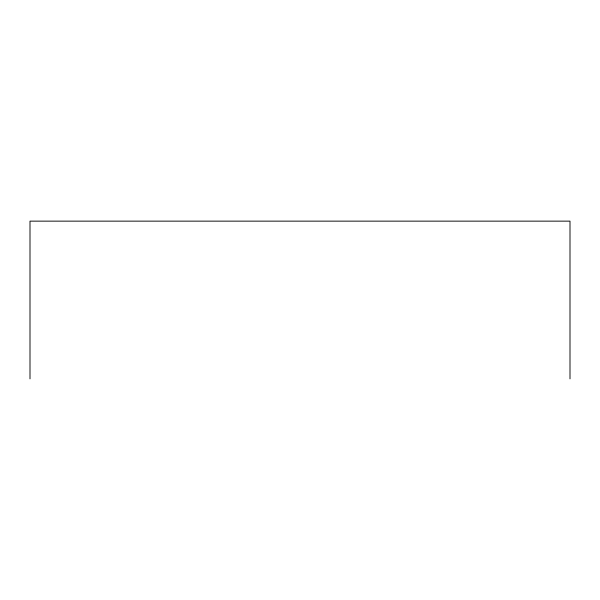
<?xml version="1.0" encoding="UTF-8"?>
<svg xmlns="http://www.w3.org/2000/svg" width="600" height="600" viewBox="0 0 600 600"><rect width="100%" height="100%" fill="white"/><g stroke="black" fill="none" stroke-linecap="round" stroke-linejoin="round"><path stroke-width="0.9" d="M570 378.862L570 221.138L30 221.138L30 378.862"/></g></svg>
